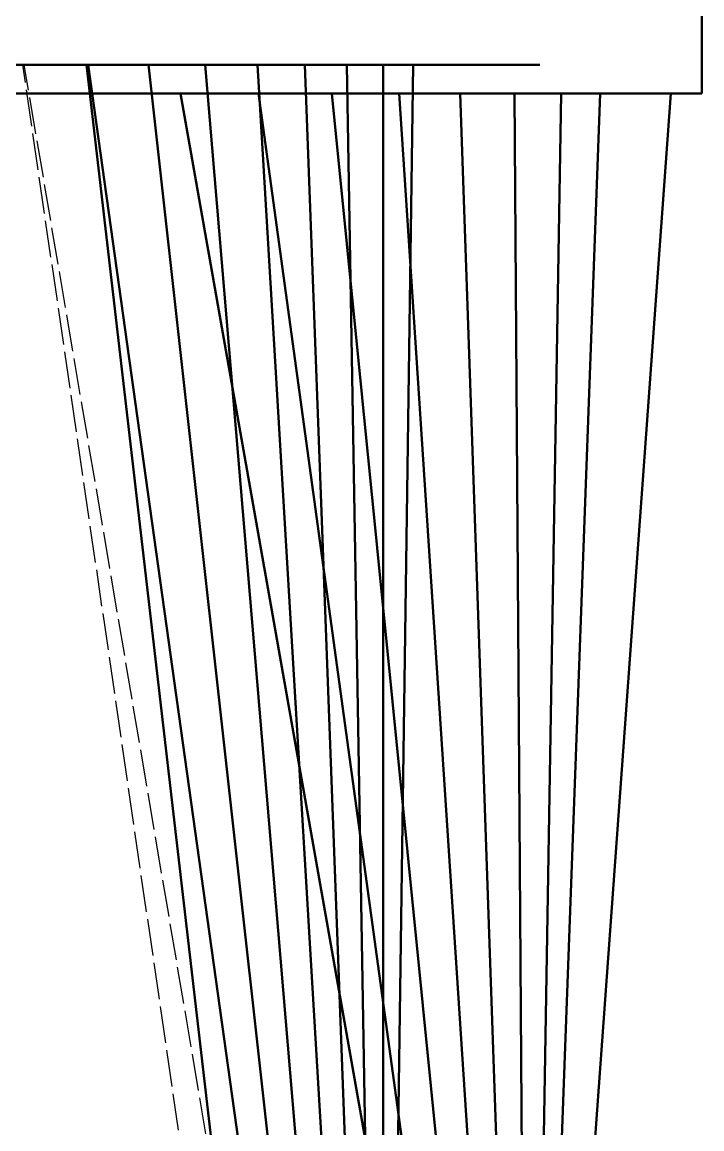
# Model space of a CAD drawing. Header units: millimetres. Extents: x 0 to 420, y 0 to 297.
# Drawn here: x 223.22 to 246.7, y 189.83 to 228.06 of the extents above; entities that cross this region are included whole.
import ezdxf

# ---------------------------------------------------------------- set-up
doc = ezdxf.new("R2010")
doc.units = ezdxf.units.MM
doc.linetypes.add('DASHED', pattern=[1.524, 1.27, -0.254])
doc.layers.add('OCULTA', color=8, linetype='DASHED', lineweight=25)
doc.layers.add('VISIBLE', color=7, linetype='CONTINUOUS', lineweight=50)

msp = doc.modelspace()

# ---------------------------------------------------------------- linework, layer by layer
at = {"layer": 'OCULTA'}
for p, q in [((223.249, 226.593), (220.956, 226.593)), ((223.876, 226.593), (222.167, 226.593)), ((233.91, 153.593), (223.249, 226.593)), ((223.249, 226.593), (223.297, 226.593)), ((235.699, 153.593), (223.297, 226.593)), ((225.499, 226.593), (223.297, 226.593)), ((225.539, 226.593), (223.876, 226.593)), ((235.699, 153.593), (225.499, 226.593)), ((235.699, 153.593), (225.499, 226.593)), ((227.588, 226.593), (225.499, 226.593)), ((225.499, 226.593), (225.499, 226.593)), ((227.149, 226.593), (225.539, 226.593)), ((227.149, 226.593), (228.699, 226.593)), ((235.699, 153.593), (227.588, 226.593)), ((235.699, 153.593), (227.588, 226.593)), ((227.588, 226.593), (227.588, 226.593)), ((227.588, 226.593), (229.545, 226.593)), ((227.588, 226.593), (227.588, 226.593)), ((230.183, 226.593), (228.699, 226.593)), ((235.699, 153.593), (229.545, 226.593)), ((235.699, 153.593), (229.545, 226.593)), ((231.349, 226.593), (229.545, 226.593)), ((229.545, 226.593), (229.545, 226.593)), ((229.545, 226.593), (229.545, 226.593)), ((231.595, 226.593), (230.183, 226.593)), ((235.699, 153.593), (231.349, 226.593)), ((235.699, 153.593), (231.349, 226.593)), ((231.349, 226.593), (231.349, 226.593)), ((231.349, 226.593), (232.985, 226.593)), ((231.349, 226.593), (231.349, 226.593)), ((231.595, 226.593), (232.927, 226.593)), ((234.175, 226.593), (232.927, 226.593)), ((235.699, 153.593), (232.985, 226.593)), ((235.699, 153.593), (232.985, 226.593)), ((234.436, 226.593), (232.985, 226.593)), ((232.985, 226.593), (232.985, 226.593)), ((232.985, 226.593), (232.985, 226.593)), ((234.175, 226.593), (235.333, 226.593)), ((235.699, 153.593), (234.436, 226.593)), ((235.699, 153.593), (234.436, 226.593)), ((234.436, 226.593), (234.436, 226.593)), ((234.436, 226.593), (235.688, 226.593)), ((234.436, 226.593), (234.436, 226.593)), ((236.397, 226.593), (235.333, 226.593)), ((235.699, 153.593), (235.688, 226.593)), ((235.699, 153.593), (235.688, 226.593)), ((235.688, 226.593), (235.688, 226.593)), ((235.688, 226.593), (236.73, 226.593)), ((235.688, 226.593), (235.688, 226.593)), ((235.699, 153.593), (236.73, 226.593)), ((236.397, 226.593), (237.361, 226.593)), ((236.73, 226.593), (236.73, 226.593)), ((236.73, 226.593), (237.55, 226.593)), ((236.73, 226.593), (236.73, 226.593)), ((237.361, 226.593), (238.222, 226.593)), ((237.55, 226.593), (237.55, 226.593)), ((237.55, 226.593), (238.142, 226.593)), ((237.55, 226.593), (237.55, 226.593)), ((238.499, 226.593), (238.142, 226.593)), ((238.142, 226.593), (238.142, 226.593)), ((238.142, 226.593), (238.142, 226.593)), ((238.975, 226.593), (238.222, 226.593)), ((238.499, 226.593), (238.499, 226.593)), ((238.499, 226.593), (238.619, 226.593)), ((238.499, 226.593), (238.499, 226.593)), ((238.619, 226.593), (238.619, 226.593)), ((238.975, 226.593), (239.618, 226.593)), ((239.618, 226.593), (240.148, 226.593)), ((240.148, 226.593), (240.563, 226.593)), ((240.563, 226.593), (240.86, 226.593)), ((240.86, 226.593), (241.039, 226.593)), ((241.039, 226.593), (241.099, 226.593)), ((223.967, 225.593), (221.869, 225.593)), ((225.698, 225.593), (222.738, 225.593)), ((226.019, 225.593), (223.967, 225.593)), ((225.786, 225.593), (225.698, 225.593)), ((228.627, 225.593), (225.786, 225.593)), ((228.016, 225.593), (226.019, 225.593)), ((229.949, 225.593), (228.016, 225.593)), ((228.696, 225.593), (228.627, 225.593)), ((228.696, 225.593), (228.696, 225.593)), ((231.392, 225.593), (228.696, 225.593)), ((231.81, 225.593), (229.949, 225.593)), ((231.392, 225.593), (231.392, 225.593)), ((240.699, 157.593), (231.392, 225.593)), ((233.916, 225.593), (231.392, 225.593)), ((240.699, 157.593), (231.392, 225.593)), ((231.392, 225.593), (231.392, 225.593)), ((233.592, 225.593), (231.81, 225.593)), ((235.287, 225.593), (233.592, 225.593)), ((233.916, 225.593), (233.916, 225.593)), ((240.699, 157.593), (233.916, 225.593)), ((236.245, 225.593), (233.916, 225.593)), ((240.699, 157.593), (233.916, 225.593)), ((233.916, 225.593), (233.916, 225.593)), ((236.887, 225.593), (235.287, 225.593)), ((236.245, 225.593), (236.245, 225.593)), ((240.699, 157.593), (236.245, 225.593)), ((238.356, 225.593), (236.245, 225.593)), ((240.699, 157.593), (236.245, 225.593)), ((236.245, 225.593), (236.245, 225.593)), ((238.385, 225.593), (236.887, 225.593)), ((238.356, 225.593), (238.356, 225.593)), ((240.699, 157.593), (238.356, 225.593)), ((240.699, 157.593), (238.356, 225.593)), ((240.229, 225.593), (238.356, 225.593)), ((238.356, 225.593), (238.356, 225.593)), ((239.776, 225.593), (238.385, 225.593)), ((241.053, 225.593), (239.776, 225.593)), ((240.229, 225.593), (240.229, 225.593)), ((240.699, 157.593), (240.229, 225.593)), ((240.699, 157.593), (240.229, 225.593)), ((241.844, 225.593), (240.229, 225.593)), ((240.229, 225.593), (240.229, 225.593)), ((240.699, 157.593), (243.188, 225.593)), ((240.699, 157.593), (241.844, 225.593)), ((240.699, 157.593), (241.844, 225.593)), ((242.211, 225.593), (241.053, 225.593)), ((241.844, 225.593), (241.844, 225.593)), ((243.188, 225.593), (241.844, 225.593)), ((241.844, 225.593), (241.844, 225.593)), ((243.244, 225.593), (242.211, 225.593)), ((243.188, 225.593), (243.188, 225.593)), ((244.247, 225.593), (243.188, 225.593)), ((243.188, 225.593), (243.188, 225.593)), ((244.149, 225.593), (243.244, 225.593)), ((244.921, 225.593), (244.149, 225.593)), ((244.247, 225.593), (244.247, 225.593)), ((245.011, 225.593), (244.247, 225.593)), ((244.247, 225.593), (244.247, 225.593)), ((245.557, 225.593), (244.921, 225.593)), ((245.011, 225.593), (245.011, 225.593)), ((245.472, 225.593), (245.011, 225.593)), ((245.011, 225.593), (245.011, 225.593)), ((245.472, 225.593), (245.472, 225.593)), ((245.626, 225.593), (245.472, 225.593)), ((245.472, 225.593), (245.472, 225.593)), ((246.055, 225.593), (245.557, 225.593)), ((245.626, 225.593), (245.626, 225.593)), ((246.412, 225.593), (246.055, 225.593)), ((246.627, 225.593), (246.412, 225.593)), ((246.699, 225.593), (246.627, 225.593))]:
    msp.add_line(p, q, dxfattribs=at)
at = {"layer": 'VISIBLE'}
for p, q in [((246.699, 251.593), (246.699, 225.593)), ((223.876, 226.593), (222.167, 226.593)), ((223.249, 226.593), (223.102, 226.593)), ((225.451, 226.593), (223.249, 226.593)), ((225.539, 226.593), (223.876, 226.593)), ((233.91, 153.593), (225.451, 226.593)), ((225.499, 226.593), (225.451, 226.593)), ((235.699, 153.593), (225.499, 226.593)), ((227.588, 226.593), (225.499, 226.593)), ((227.149, 226.593), (225.539, 226.593)), ((228.699, 226.593), (227.149, 226.593)), ((235.699, 153.593), (227.588, 226.593)), ((229.545, 226.593), (227.588, 226.593)), ((235.699, 153.593), (227.588, 226.593)), ((230.183, 226.593), (228.699, 226.593)), ((235.699, 153.593), (229.545, 226.593)), ((231.349, 226.593), (229.545, 226.593)), ((235.699, 153.593), (229.545, 226.593)), ((231.595, 226.593), (230.183, 226.593)), ((235.699, 153.593), (231.349, 226.593)), ((232.985, 226.593), (231.349, 226.593)), ((235.699, 153.593), (231.349, 226.593)), ((232.927, 226.593), (231.595, 226.593)), ((234.175, 226.593), (232.927, 226.593)), ((235.699, 153.593), (232.985, 226.593)), ((234.436, 226.593), (232.985, 226.593)), ((235.699, 153.593), (232.985, 226.593)), ((235.333, 226.593), (234.175, 226.593)), ((235.699, 153.593), (234.436, 226.593)), ((235.699, 153.593), (234.436, 226.593)), ((235.688, 226.593), (234.436, 226.593)), ((236.397, 226.593), (235.333, 226.593)), ((235.699, 153.593), (235.688, 226.593)), ((236.73, 226.593), (235.688, 226.593)), ((235.699, 153.593), (235.688, 226.593)), ((235.699, 153.593), (236.73, 226.593)), ((237.361, 226.593), (236.397, 226.593)), ((237.55, 226.593), (236.73, 226.593)), ((238.222, 226.593), (237.361, 226.593)), ((238.142, 226.593), (237.55, 226.593)), ((238.499, 226.593), (238.142, 226.593)), ((238.975, 226.593), (238.222, 226.593)), ((238.619, 226.593), (238.499, 226.593)), ((239.618, 226.593), (238.975, 226.593)), ((240.148, 226.593), (239.618, 226.593)), ((240.563, 226.593), (240.148, 226.593)), ((240.86, 226.593), (240.563, 226.593)), ((241.039, 226.593), (240.86, 226.593)), ((241.099, 226.593), (241.039, 226.593)), ((223.967, 225.593), (221.869, 225.593)), ((225.786, 225.593), (222.827, 225.593)), ((226.019, 225.593), (223.967, 225.593)), ((225.854, 225.593), (225.786, 225.593)), ((228.696, 225.593), (225.854, 225.593)), ((226.019, 225.593), (228.016, 225.593)), ((228.016, 225.593), (229.949, 225.593)), ((240.699, 157.593), (228.696, 225.593)), ((240.699, 157.593), (228.696, 225.593)), ((228.696, 225.593), (231.392, 225.593)), ((231.81, 225.593), (229.949, 225.593)), ((240.699, 157.593), (231.392, 225.593)), ((240.699, 157.593), (231.392, 225.593)), ((233.916, 225.593), (231.392, 225.593)), ((231.81, 225.593), (233.592, 225.593)), ((235.287, 225.593), (233.592, 225.593)), ((240.699, 157.593), (233.916, 225.593)), ((240.699, 157.593), (233.916, 225.593)), ((236.245, 225.593), (233.916, 225.593)), ((235.287, 225.593), (236.887, 225.593)), ((240.699, 157.593), (236.245, 225.593)), ((240.699, 157.593), (236.245, 225.593)), ((238.356, 225.593), (236.245, 225.593)), ((238.385, 225.593), (236.887, 225.593)), ((240.699, 157.593), (238.356, 225.593)), ((240.699, 157.593), (238.356, 225.593)), ((238.356, 225.593), (240.229, 225.593)), ((238.385, 225.593), (239.776, 225.593)), ((241.053, 225.593), (239.776, 225.593)), ((240.699, 157.593), (240.229, 225.593)), ((240.699, 157.593), (240.229, 225.593)), ((240.229, 225.593), (241.844, 225.593)), ((240.699, 157.593), (241.844, 225.593)), ((240.699, 157.593), (241.844, 225.593)), ((240.699, 157.593), (243.188, 225.593)), ((245.626, 225.593), (240.699, 157.593)), ((241.053, 225.593), (242.211, 225.593)), ((241.844, 225.593), (243.188, 225.593)), ((243.244, 225.593), (242.211, 225.593)), ((243.188, 225.593), (244.247, 225.593)), ((243.244, 225.593), (244.149, 225.593)), ((244.921, 225.593), (244.149, 225.593)), ((244.247, 225.593), (245.011, 225.593)), ((244.921, 225.593), (245.557, 225.593)), ((245.011, 225.593), (245.472, 225.593)), ((245.472, 225.593), (245.626, 225.593)), ((245.557, 225.593), (246.055, 225.593)), ((245.627, 225.593), (245.626, 225.593)), ((245.626, 225.593), (245.626, 225.593)), ((245.626, 225.593), (245.626, 225.593)), ((245.626, 225.593), (245.626, 225.593)), ((245.626, 225.593), (245.626, 225.593)), ((245.626, 225.593), (245.626, 225.593)), ((245.626, 225.593), (245.626, 225.593)), ((245.626, 225.593), (245.626, 225.593)), ((245.626, 225.593), (245.626, 225.593)), ((245.626, 225.593), (245.626, 225.593)), ((245.626, 225.593), (245.626, 225.593)), ((245.626, 225.593), (245.626, 225.593)), ((245.626, 225.593), (245.626, 225.593)), ((245.626, 225.593), (245.626, 225.593)), ((246.699, 225.593), (245.627, 225.593)), ((245.627, 225.593), (245.627, 225.593)), ((246.055, 225.593), (246.412, 225.593)), ((246.412, 225.593), (246.627, 225.593)), ((246.627, 225.593), (246.699, 225.593)), ((246.699, 225.593), (246.699, 225.593)), ((246.699, 225.593), (246.699, 225.593))]:
    msp.add_line(p, q, dxfattribs=at)

doc.saveas('drawing.dxf')
